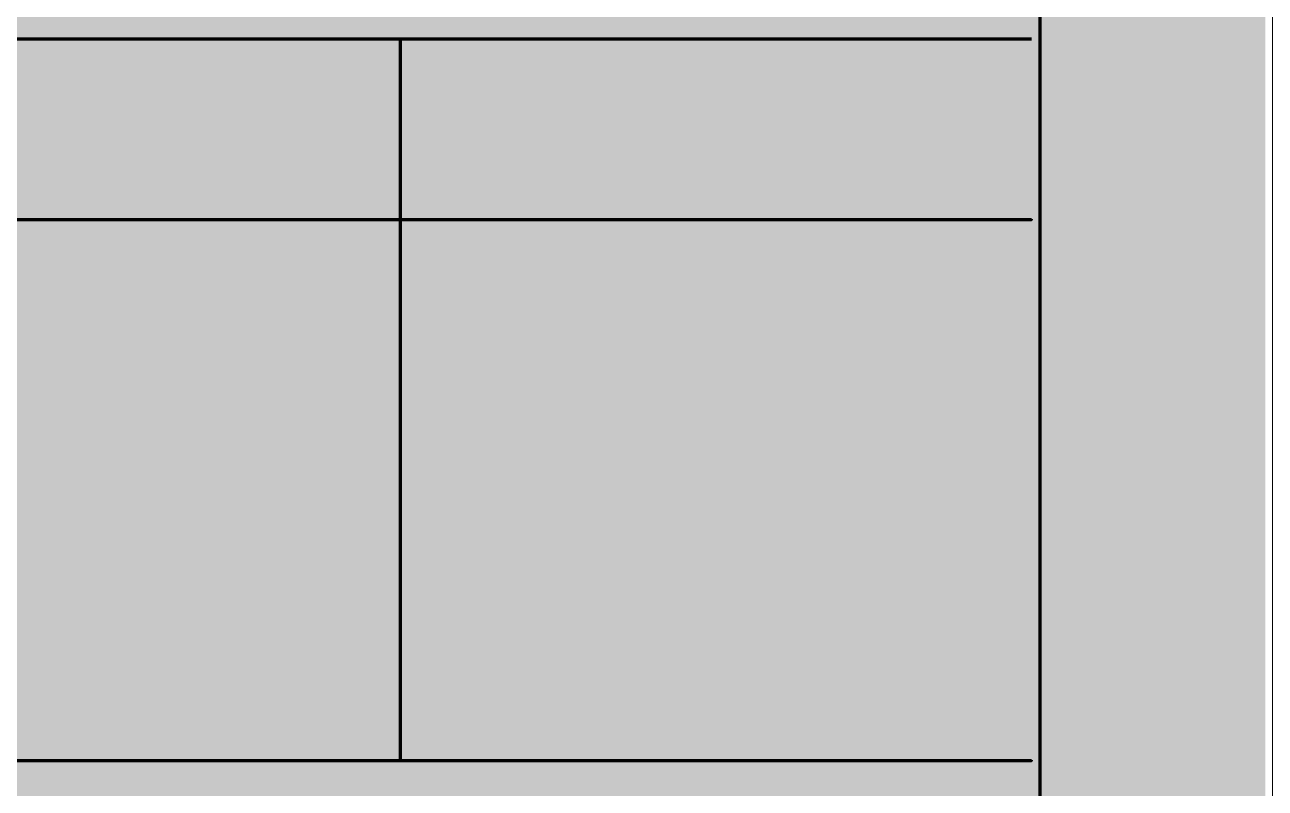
# Model space of a CAD drawing. Header units: millimetres. Extents: x 0 to 209, y 3 to 297.
# Drawn here: x 173.79 to 208.44, y 26.72 to 48.04 of the extents above; entities that cross this region are included whole.
import ezdxf
from ezdxf.xclip import XClip

# ---------------------------------------------------------------- set-up
doc = ezdxf.new("R2010")
doc.units = ezdxf.units.MM
doc.header["$MEASUREMENT"] = 0
doc.layers.get('0').update_dxf_attribs({"linetype": 'CONTINUOUS'})

# ---------------------------------------------------------------- blocks, each defined once
blk = doc.blocks.new('MF286C030')
at = {"color": 0, "linetype": 'Continuous', "lineweight": 100, "true_color": 0x000007}
blk.add_lwpolyline([(19.717, 292.056), (19.717, 6.943), (202.159, 6.943), (202.159, 292.056)], dxfattribs=at)

msp = doc.modelspace()

# ---------------------------------------------------------------- hatches: boundary and pattern name
at = {"true_color": 0xffffff}
msp.add_hatch(color=0, dxfattribs=at).paths.add_polyline_path([(-0.131, 297.01), (-0.131, 2.547), (208.442, 2.547), (208.442, 297.01)])
msp.add_hatch(color=0, dxfattribs=at).paths.add_polyline_path([(-0.131, 297.01), (-0.131, 2.547), (208.442, 2.547), (208.442, 297.01)])
at = {"true_color": 0x000007}
msp.add_hatch(color=0, dxfattribs=at).paths.add_polyline_path([(186.723, 43.868), (187.134, 45.853), (187.462, 45.853), (187.658, 44.557), (187.658, 44.557), (187.663, 44.536), (187.666, 44.516), (187.67, 44.495), (187.674, 44.475), (187.677, 44.454), (187.68, 44.434), (187.683, 44.414), (187.686, 44.393), (187.689, 44.373), (187.692, 44.353), (187.695, 44.333), (187.697, 44.313), (187.7, 44.293), (187.702, 44.273), (187.705, 44.253), (187.707, 44.234), (187.709, 44.214), (187.712, 44.195), (187.714, 44.175), (187.716, 44.156), (187.718, 44.137), (187.72, 44.118), (187.722, 44.1), (187.724, 44.081), (187.724, 44.081), (187.731, 44.098), (187.737, 44.115), (187.745, 44.133), (187.753, 44.151), (187.761, 44.17), (187.77, 44.189), (187.779, 44.209), (187.789, 44.229), (187.798, 44.25), (187.809, 44.271), (187.82, 44.293), (187.831, 44.315), (187.842, 44.338), (187.854, 44.361), (187.866, 44.385), (187.878, 44.409), (187.891, 44.434), (187.904, 44.459), (187.917, 44.485), (187.931, 44.512), (187.944, 44.539), (187.958, 44.566), (187.972, 44.594), (187.987, 44.622), (188.692, 45.853), (189.02, 45.853), (188.61, 43.868), (188.347, 43.868), (188.561, 44.836), (188.561, 44.836), (188.565, 44.863), (188.57, 44.89), (188.575, 44.917), (188.581, 44.945), (188.587, 44.973), (188.594, 45.002), (188.601, 45.031), (188.608, 45.06), (188.616, 45.089), (188.624, 45.119), (188.632, 45.15), (188.641, 45.18), (188.65, 45.211), (188.659, 45.242), (188.668, 45.274), (188.677, 45.306), (188.687, 45.338), (188.697, 45.371), (188.707, 45.404), (188.717, 45.437), (188.727, 45.471), (188.737, 45.505), (188.747, 45.539), (188.758, 45.574), (188.758, 45.574), (188.751, 45.557), (188.745, 45.541), (188.738, 45.525), (188.73, 45.508), (188.723, 45.492), (188.715, 45.475), (188.707, 45.459), (188.699, 45.442), (188.69, 45.425), (188.681, 45.409), (188.672, 45.392), (188.663, 45.375), (188.654, 45.358), (188.644, 45.341), (188.635, 45.324), (188.625, 45.307), (188.615, 45.289), (188.605, 45.272), (188.595, 45.254), (188.585, 45.236), (188.575, 45.218), (188.565, 45.2), (188.555, 45.182), (188.544, 45.164), (187.806, 43.868), (187.56, 43.868), (187.347, 45.131), (187.347, 45.131), (187.345, 45.145), (187.343, 45.16), (187.341, 45.176), (187.34, 45.191), (187.338, 45.207), (187.337, 45.223), (187.336, 45.239), (187.335, 45.256), (187.334, 45.272), (187.332, 45.289), (187.331, 45.306), (187.33, 45.324), (187.329, 45.341), (187.328, 45.359), (187.327, 45.377), (187.326, 45.395), (187.325, 45.413), (187.324, 45.431), (187.322, 45.449), (187.321, 45.467), (187.319, 45.486), (187.318, 45.504), (187.316, 45.523), (187.314, 45.541), (187.314, 45.541), (187.312, 45.521), (187.31, 45.5), (187.307, 45.48), (187.305, 45.461), (187.302, 45.441), (187.299, 45.422), (187.296, 45.403), (187.293, 45.384), (187.29, 45.365), (187.287, 45.347), (187.284, 45.329), (187.281, 45.311), (187.278, 45.294), (187.275, 45.277), (187.272, 45.261), (187.269, 45.245), (187.266, 45.229), (187.263, 45.214), (187.26, 45.199), (187.258, 45.184), (187.255, 45.17), (187.253, 45.157), (187.251, 45.144), (187.248, 45.131), (186.986, 43.868), (186.723, 43.868), (186.986, 43.868)])
h = msp.add_hatch(color=0, dxfattribs=at)
edge = h.paths.add_edge_path()
edge.add_spline(control_points=[(197.501, 44.048), (197.419, 43.966), (197.337, 43.917), (197.255, 43.884), (197.255, 43.884), (197.189, 43.851), (197.107, 43.835), (197.009, 43.835), (197.009, 43.835), (196.877, 43.835), (196.779, 43.868), (196.697, 43.95), (196.697, 43.95), (196.615, 44.032), (196.566, 44.13), (196.566, 44.245), (196.566, 44.245), (196.566, 44.327), (196.582, 44.393), (196.631, 44.458), (196.631, 44.458), (196.664, 44.524), (196.713, 44.573), (196.763, 44.606), (196.763, 44.606), (196.828, 44.655), (196.91, 44.672), (196.992, 44.688), (196.992, 44.688), (197.041, 44.704), (197.156, 44.704), (197.304, 44.721), (197.304, 44.721), (197.452, 44.721), (197.566, 44.737), (197.632, 44.77), (197.632, 44.77), (197.648, 44.836), (197.665, 44.885), (197.665, 44.934), (197.665, 44.934), (197.665, 44.983), (197.648, 45.033), (197.599, 45.065), (197.599, 45.065), (197.55, 45.115), (197.468, 45.131), (197.353, 45.131), (197.353, 45.131), (197.255, 45.131), (197.173, 45.115), (197.107, 45.065), (197.107, 45.065), (197.041, 45.016), (196.992, 44.951), (196.959, 44.869)], knot_values=[0, 0, 0, 0, 0.017857, 0.017857, 0.017857, 0.017857, 0.035714, 0.035714, 0.035714, 0.035714, 0.053571, 0.053571, 0.053571, 0.053571, 0.071429, 0.071429, 0.071429, 0.071429, 0.089286, 0.089286, 0.089286, 0.089286, 0.107143, 0.107143, 0.107143, 0.107143, 0.125, 0.125, 0.125, 0.125, 0.142857, 0.142857, 0.142857, 0.142857, 0.160714, 0.160714, 0.160714, 0.160714, 0.178571, 0.178571, 0.178571, 0.178571, 0.196429, 0.196429, 0.196429, 0.196429, 0.214286, 0.214286, 0.214286, 0.214286, 0.232143, 0.232143, 0.232143, 0.232143, 1, 1, 1, 1], degree=3, periodic=0)
edge.add_line((196.959, 44.869), (196.713, 44.901))
edge.add_spline(control_points=[(196.713, 44.901), (196.763, 45.033), (196.845, 45.147), (196.943, 45.213), (196.943, 45.213), (197.058, 45.295), (197.205, 45.328), (197.369, 45.328), (197.369, 45.328), (197.55, 45.328), (197.681, 45.295), (197.78, 45.213), (197.78, 45.213), (197.862, 45.147), (197.911, 45.065), (197.911, 44.967), (197.911, 44.967), (197.911, 44.885), (197.894, 44.803), (197.878, 44.688)], knot_values=[0, 0, 0, 0, 0.05, 0.05, 0.05, 0.05, 0.1, 0.1, 0.1, 0.1, 0.15, 0.15, 0.15, 0.15, 0.2, 0.2, 0.2, 0.2, 1, 1, 1, 1], degree=3, periodic=0)
edge.add_line((197.878, 44.688), (197.796, 44.344))
edge.add_spline(control_points=[(197.796, 44.344), (197.763, 44.229), (197.747, 44.13), (197.747, 44.065), (197.747, 44.065), (197.747, 44.016), (197.763, 43.95), (197.78, 43.868)], knot_values=[0, 0, 0, 0, 0.125, 0.125, 0.125, 0.125, 1, 1, 1, 1], degree=3, periodic=0)
edge.add_line((197.78, 43.868), (197.534, 43.868))
edge.add_spline(control_points=[(197.534, 43.868), (197.517, 43.917), (197.517, 43.966), (197.501, 44.048)], knot_values=[0, 0, 0, 0, 1, 1, 1, 1], degree=3, periodic=0)
edge = h.paths.add_edge_path()
edge.add_spline(control_points=[(197.599, 44.59), (197.566, 44.573), (197.534, 44.573), (197.484, 44.557), (197.484, 44.557), (197.452, 44.557), (197.386, 44.54), (197.287, 44.54), (197.287, 44.54), (197.156, 44.524), (197.041, 44.508), (196.992, 44.491), (196.992, 44.491), (196.927, 44.475), (196.894, 44.442), (196.861, 44.393), (196.861, 44.393), (196.828, 44.36), (196.812, 44.311), (196.812, 44.262), (196.812, 44.262), (196.812, 44.196), (196.828, 44.13), (196.877, 44.081), (196.877, 44.081), (196.927, 44.048), (196.992, 44.016), (197.091, 44.016), (197.091, 44.016), (197.173, 44.016), (197.238, 44.048), (197.32, 44.081), (197.32, 44.081), (197.402, 44.13), (197.452, 44.196), (197.501, 44.262), (197.501, 44.262), (197.534, 44.344), (197.566, 44.458), (197.599, 44.59)], knot_values=[0, 0, 0, 0, 0.025, 0.025, 0.025, 0.025, 0.05, 0.05, 0.05, 0.05, 0.075, 0.075, 0.075, 0.075, 0.1, 0.1, 0.1, 0.1, 0.125, 0.125, 0.125, 0.125, 0.15, 0.15, 0.15, 0.15, 0.175, 0.175, 0.175, 0.175, 0.2, 0.2, 0.2, 0.2, 0.225, 0.225, 0.225, 0.225, 1, 1, 1, 1], degree=3, periodic=0)
edge = h.paths.add_edge_path()
edge.add_line((201.011, 45.886), (201.257, 45.886))
edge.add_spline(control_points=[(201.257, 45.886), (201.224, 45.738), (201.175, 45.656), (201.093, 45.623), (201.093, 45.623), (201.028, 45.59), (200.929, 45.574), (200.831, 45.574)], knot_values=[0, 0, 0, 0, 0.125, 0.125, 0.125, 0.125, 1, 1, 1, 1], degree=3, periodic=0)
edge.add_line((200.831, 45.574), (200.585, 45.59))
edge.add_spline(control_points=[(200.585, 45.59), (200.503, 45.59), (200.421, 45.574), (200.371, 45.541), (200.371, 45.541), (200.339, 45.525), (200.289, 45.475), (200.257, 45.443), (200.257, 45.443), (200.224, 45.393), (200.175, 45.279), (200.109, 45.131), (200.109, 45.131), (200.207, 45.213), (200.306, 45.262), (200.388, 45.279), (200.388, 45.279), (200.47, 45.295), (200.519, 45.295), (200.568, 45.295), (200.568, 45.295), (200.699, 45.295), (200.831, 45.246), (200.945, 45.147), (200.945, 45.147), (201.06, 45.049), (201.11, 44.901), (201.11, 44.704), (201.11, 44.704), (201.11, 44.475), (201.044, 44.262), (200.896, 44.098), (200.896, 44.098), (200.765, 43.917), (200.568, 43.835), (200.339, 43.835), (200.339, 43.835), (200.158, 43.835), (200.01, 43.884), (199.912, 43.999), (199.912, 43.999), (199.814, 44.114), (199.764, 44.262), (199.764, 44.442), (199.764, 44.442), (199.764, 44.639), (199.814, 44.869), (199.912, 45.147), (199.912, 45.147), (200.01, 45.443), (200.109, 45.623), (200.224, 45.705), (200.224, 45.705), (200.339, 45.787), (200.486, 45.82), (200.667, 45.82)], knot_values=[0, 0, 0, 0, 0.017857, 0.017857, 0.017857, 0.017857, 0.035714, 0.035714, 0.035714, 0.035714, 0.053571, 0.053571, 0.053571, 0.053571, 0.071429, 0.071429, 0.071429, 0.071429, 0.089286, 0.089286, 0.089286, 0.089286, 0.107143, 0.107143, 0.107143, 0.107143, 0.125, 0.125, 0.125, 0.125, 0.142857, 0.142857, 0.142857, 0.142857, 0.160714, 0.160714, 0.160714, 0.160714, 0.178571, 0.178571, 0.178571, 0.178571, 0.196429, 0.196429, 0.196429, 0.196429, 0.214286, 0.214286, 0.214286, 0.214286, 0.232143, 0.232143, 0.232143, 0.232143, 1, 1, 1, 1], degree=3, periodic=0)
edge.add_line((200.667, 45.82), (200.88, 45.82))
edge.add_spline(control_points=[(200.88, 45.82), (200.962, 45.82), (200.995, 45.836), (201.011, 45.886)], knot_values=[0, 0, 0, 0, 1, 1, 1, 1], degree=3, periodic=0)
edge = h.paths.add_edge_path()
edge.add_spline(control_points=[(200.863, 44.721), (200.863, 44.836), (200.847, 44.934), (200.781, 45), (200.781, 45), (200.732, 45.065), (200.65, 45.115), (200.535, 45.115), (200.535, 45.115), (200.371, 45.115), (200.257, 45.033), (200.158, 44.901), (200.158, 44.901), (200.06, 44.754), (200.01, 44.59), (200.01, 44.409), (200.01, 44.409), (200.01, 44.311), (200.043, 44.229), (200.093, 44.147), (200.093, 44.147), (200.158, 44.065), (200.24, 44.032), (200.339, 44.032), (200.339, 44.032), (200.503, 44.032), (200.634, 44.114), (200.732, 44.262), (200.732, 44.262), (200.814, 44.409), (200.863, 44.557), (200.863, 44.721)], knot_values=[0, 0, 0, 0, 0.03125, 0.03125, 0.03125, 0.03125, 0.0625, 0.0625, 0.0625, 0.0625, 0.09375, 0.09375, 0.09375, 0.09375, 0.125, 0.125, 0.125, 0.125, 0.15625, 0.15625, 0.15625, 0.15625, 0.1875, 0.1875, 0.1875, 0.1875, 0.21875, 0.21875, 0.21875, 0.21875, 1, 1, 1, 1], degree=3, periodic=0)
h = msp.add_hatch(color=0, dxfattribs=at)
edge = h.paths.add_edge_path()
edge.add_spline(control_points=[(174.749, 44.048), (174.667, 43.966), (174.585, 43.917), (174.503, 43.884), (174.503, 43.884), (174.421, 43.851), (174.339, 43.835), (174.257, 43.835), (174.257, 43.835), (174.125, 43.835), (174.011, 43.868), (173.929, 43.95), (173.929, 43.95), (173.847, 44.032), (173.814, 44.13), (173.814, 44.245), (173.814, 44.245), (173.814, 44.327), (173.83, 44.393), (173.863, 44.458), (173.863, 44.458), (173.896, 44.524), (173.945, 44.573), (174.011, 44.606), (174.011, 44.606), (174.076, 44.655), (174.142, 44.672), (174.24, 44.688), (174.24, 44.688), (174.289, 44.704), (174.388, 44.704), (174.552, 44.721), (174.552, 44.721), (174.7, 44.721), (174.814, 44.737), (174.88, 44.77), (174.88, 44.77), (174.896, 44.836), (174.896, 44.885), (174.896, 44.934), (174.896, 44.934), (174.896, 44.983), (174.88, 45.033), (174.847, 45.065), (174.847, 45.065), (174.782, 45.115), (174.7, 45.131), (174.601, 45.131), (174.601, 45.131), (174.486, 45.131), (174.404, 45.115), (174.339, 45.065), (174.339, 45.065), (174.273, 45.016), (174.224, 44.951), (174.191, 44.869)], knot_values=[0, 0, 0, 0, 0.017857, 0.017857, 0.017857, 0.017857, 0.035714, 0.035714, 0.035714, 0.035714, 0.053571, 0.053571, 0.053571, 0.053571, 0.071429, 0.071429, 0.071429, 0.071429, 0.089286, 0.089286, 0.089286, 0.089286, 0.107143, 0.107143, 0.107143, 0.107143, 0.125, 0.125, 0.125, 0.125, 0.142857, 0.142857, 0.142857, 0.142857, 0.160714, 0.160714, 0.160714, 0.160714, 0.178571, 0.178571, 0.178571, 0.178571, 0.196429, 0.196429, 0.196429, 0.196429, 0.214286, 0.214286, 0.214286, 0.214286, 0.232143, 0.232143, 0.232143, 0.232143, 1, 1, 1, 1], degree=3, periodic=0)
edge.add_line((174.191, 44.869), (173.945, 44.901))
edge.add_spline(control_points=[(173.945, 44.901), (173.994, 45.033), (174.076, 45.147), (174.191, 45.213), (174.191, 45.213), (174.306, 45.295), (174.437, 45.328), (174.601, 45.328), (174.601, 45.328), (174.782, 45.328), (174.929, 45.295), (175.028, 45.213), (175.028, 45.213), (175.11, 45.147), (175.142, 45.065), (175.142, 44.967), (175.142, 44.967), (175.142, 44.885), (175.142, 44.803), (175.11, 44.688)], knot_values=[0, 0, 0, 0, 0.05, 0.05, 0.05, 0.05, 0.1, 0.1, 0.1, 0.1, 0.15, 0.15, 0.15, 0.15, 0.2, 0.2, 0.2, 0.2, 1, 1, 1, 1], degree=3, periodic=0)
edge.add_line((175.11, 44.688), (175.028, 44.344))
edge.add_spline(control_points=[(175.028, 44.344), (175.011, 44.229), (174.995, 44.13), (174.995, 44.065), (174.995, 44.065), (174.995, 44.016), (175.011, 43.95), (175.028, 43.868)], knot_values=[0, 0, 0, 0, 0.125, 0.125, 0.125, 0.125, 1, 1, 1, 1], degree=3, periodic=0)
edge.add_line((175.028, 43.868), (174.782, 43.868))
edge.add_spline(control_points=[(174.782, 43.868), (174.765, 43.917), (174.749, 43.966), (174.749, 44.048)], knot_values=[0, 0, 0, 0, 1, 1, 1, 1], degree=3, periodic=0)
edge = h.paths.add_edge_path()
edge.add_spline(control_points=[(174.847, 44.59), (174.798, 44.573), (174.765, 44.573), (174.732, 44.557), (174.732, 44.557), (174.683, 44.557), (174.618, 44.54), (174.536, 44.54), (174.536, 44.54), (174.388, 44.524), (174.289, 44.508), (174.224, 44.491), (174.224, 44.491), (174.175, 44.475), (174.125, 44.442), (174.093, 44.393), (174.093, 44.393), (174.076, 44.36), (174.06, 44.311), (174.06, 44.262), (174.06, 44.262), (174.06, 44.196), (174.076, 44.13), (174.125, 44.081), (174.125, 44.081), (174.175, 44.048), (174.24, 44.016), (174.322, 44.016), (174.322, 44.016), (174.404, 44.016), (174.486, 44.048), (174.568, 44.081), (174.568, 44.081), (174.634, 44.13), (174.7, 44.196), (174.732, 44.262), (174.732, 44.262), (174.782, 44.344), (174.814, 44.458), (174.847, 44.59)], knot_values=[0, 0, 0, 0, 0.025, 0.025, 0.025, 0.025, 0.05, 0.05, 0.05, 0.05, 0.075, 0.075, 0.075, 0.075, 0.1, 0.1, 0.1, 0.1, 0.125, 0.125, 0.125, 0.125, 0.15, 0.15, 0.15, 0.15, 0.175, 0.175, 0.175, 0.175, 0.2, 0.2, 0.2, 0.2, 0.225, 0.225, 0.225, 0.225, 1, 1, 1, 1], degree=3, periodic=0)
edge = h.paths.add_edge_path()
edge.add_line((177.931, 44.393), (178.177, 44.36))
edge.add_spline(control_points=[(178.177, 44.36), (178.112, 44.18), (178.03, 44.048), (177.915, 43.966), (177.915, 43.966), (177.8, 43.884), (177.669, 43.835), (177.521, 43.835), (177.521, 43.835), (177.373, 43.835), (177.242, 43.884), (177.144, 43.983), (177.144, 43.983), (177.045, 44.081), (176.996, 44.229), (176.996, 44.409), (176.996, 44.409), (176.996, 44.557), (177.029, 44.721), (177.094, 44.869), (177.094, 44.869), (177.16, 45.016), (177.242, 45.131), (177.357, 45.213), (177.357, 45.213), (177.472, 45.295), (177.603, 45.328), (177.751, 45.328), (177.751, 45.328), (177.915, 45.328), (178.03, 45.295), (178.128, 45.197), (178.128, 45.197), (178.21, 45.115), (178.259, 45), (178.259, 44.852)], knot_values=[0, 0, 0, 0, 0.027778, 0.027778, 0.027778, 0.027778, 0.055556, 0.055556, 0.055556, 0.055556, 0.083333, 0.083333, 0.083333, 0.083333, 0.111111, 0.111111, 0.111111, 0.111111, 0.138889, 0.138889, 0.138889, 0.138889, 0.166667, 0.166667, 0.166667, 0.166667, 0.194444, 0.194444, 0.194444, 0.194444, 0.222222, 0.222222, 0.222222, 0.222222, 1, 1, 1, 1], degree=3, periodic=0)
edge.add_line((178.259, 44.852), (178.013, 44.836))
edge.add_spline(control_points=[(178.013, 44.836), (178.013, 44.934), (177.997, 45), (177.947, 45.049), (177.947, 45.049), (177.882, 45.115), (177.816, 45.131), (177.734, 45.131), (177.734, 45.131), (177.636, 45.131), (177.554, 45.098), (177.472, 45.033), (177.472, 45.033), (177.406, 44.983), (177.357, 44.885), (177.308, 44.754), (177.308, 44.754), (177.275, 44.622), (177.242, 44.508), (177.242, 44.393), (177.242, 44.393), (177.242, 44.262), (177.275, 44.18), (177.324, 44.114), (177.324, 44.114), (177.39, 44.048), (177.455, 44.016), (177.521, 44.016), (177.521, 44.016), (177.603, 44.016), (177.685, 44.048), (177.751, 44.114), (177.751, 44.114), (177.833, 44.18), (177.882, 44.262), (177.931, 44.393)], knot_values=[0, 0, 0, 0, 0.027778, 0.027778, 0.027778, 0.027778, 0.055556, 0.055556, 0.055556, 0.055556, 0.083333, 0.083333, 0.083333, 0.083333, 0.111111, 0.111111, 0.111111, 0.111111, 0.138889, 0.138889, 0.138889, 0.138889, 0.166667, 0.166667, 0.166667, 0.166667, 0.194444, 0.194444, 0.194444, 0.194444, 0.222222, 0.222222, 0.222222, 0.222222, 1, 1, 1, 1], degree=3, periodic=0)
edge = h.paths.add_edge_path()
edge.add_line((180.769, 44.393), (181.015, 44.36))
edge.add_spline(control_points=[(181.015, 44.36), (180.949, 44.18), (180.867, 44.048), (180.753, 43.966), (180.753, 43.966), (180.638, 43.884), (180.506, 43.835), (180.359, 43.835), (180.359, 43.835), (180.211, 43.835), (180.08, 43.884), (179.982, 43.983), (179.982, 43.983), (179.883, 44.081), (179.834, 44.229), (179.834, 44.409), (179.834, 44.409), (179.834, 44.557), (179.867, 44.721), (179.932, 44.869), (179.932, 44.869), (179.998, 45.016), (180.08, 45.131), (180.195, 45.213), (180.195, 45.213), (180.31, 45.295), (180.441, 45.328), (180.588, 45.328), (180.588, 45.328), (180.753, 45.328), (180.867, 45.295), (180.966, 45.197), (180.966, 45.197), (181.048, 45.115), (181.097, 45), (181.097, 44.852)], knot_values=[0, 0, 0, 0, 0.027778, 0.027778, 0.027778, 0.027778, 0.055556, 0.055556, 0.055556, 0.055556, 0.083333, 0.083333, 0.083333, 0.083333, 0.111111, 0.111111, 0.111111, 0.111111, 0.138889, 0.138889, 0.138889, 0.138889, 0.166667, 0.166667, 0.166667, 0.166667, 0.194444, 0.194444, 0.194444, 0.194444, 0.222222, 0.222222, 0.222222, 0.222222, 1, 1, 1, 1], degree=3, periodic=0)
edge.add_line((181.097, 44.852), (180.851, 44.836))
edge.add_spline(control_points=[(180.851, 44.836), (180.851, 44.934), (180.835, 45), (180.769, 45.049), (180.769, 45.049), (180.72, 45.115), (180.654, 45.131), (180.572, 45.131), (180.572, 45.131), (180.474, 45.131), (180.392, 45.098), (180.31, 45.033), (180.31, 45.033), (180.244, 44.983), (180.195, 44.885), (180.146, 44.754), (180.146, 44.754), (180.113, 44.622), (180.08, 44.508), (180.08, 44.393), (180.08, 44.393), (180.08, 44.262), (180.113, 44.18), (180.162, 44.114), (180.162, 44.114), (180.228, 44.048), (180.293, 44.016), (180.359, 44.016), (180.359, 44.016), (180.441, 44.016), (180.523, 44.048), (180.588, 44.114), (180.588, 44.114), (180.671, 44.18), (180.72, 44.262), (180.769, 44.393)], knot_values=[0, 0, 0, 0, 0.027778, 0.027778, 0.027778, 0.027778, 0.055556, 0.055556, 0.055556, 0.055556, 0.083333, 0.083333, 0.083333, 0.083333, 0.111111, 0.111111, 0.111111, 0.111111, 0.138889, 0.138889, 0.138889, 0.138889, 0.166667, 0.166667, 0.166667, 0.166667, 0.194444, 0.194444, 0.194444, 0.194444, 0.222222, 0.222222, 0.222222, 0.222222, 1, 1, 1, 1], degree=3, periodic=0)
edge = h.paths.add_edge_path()
edge.add_spline(control_points=[(183.574, 44.048), (183.492, 43.966), (183.41, 43.917), (183.328, 43.884), (183.328, 43.884), (183.262, 43.851), (183.18, 43.835), (183.082, 43.835), (183.082, 43.835), (182.951, 43.835), (182.836, 43.868), (182.77, 43.95), (182.77, 43.95), (182.688, 44.032), (182.639, 44.13), (182.639, 44.245), (182.639, 44.245), (182.639, 44.327), (182.655, 44.393), (182.688, 44.458), (182.688, 44.458), (182.737, 44.524), (182.787, 44.573), (182.836, 44.606), (182.836, 44.606), (182.901, 44.655), (182.983, 44.672), (183.065, 44.688), (183.065, 44.688), (183.115, 44.704), (183.229, 44.704), (183.377, 44.721), (183.377, 44.721), (183.525, 44.721), (183.64, 44.737), (183.705, 44.77), (183.705, 44.77), (183.722, 44.836), (183.738, 44.885), (183.738, 44.934), (183.738, 44.934), (183.738, 44.983), (183.722, 45.033), (183.672, 45.065), (183.672, 45.065), (183.623, 45.115), (183.541, 45.131), (183.426, 45.131), (183.426, 45.131), (183.328, 45.131), (183.229, 45.115), (183.164, 45.065), (183.164, 45.065), (183.098, 45.016), (183.065, 44.951), (183.033, 44.869)], knot_values=[0, 0, 0, 0, 0.017857, 0.017857, 0.017857, 0.017857, 0.035714, 0.035714, 0.035714, 0.035714, 0.053571, 0.053571, 0.053571, 0.053571, 0.071429, 0.071429, 0.071429, 0.071429, 0.089286, 0.089286, 0.089286, 0.089286, 0.107143, 0.107143, 0.107143, 0.107143, 0.125, 0.125, 0.125, 0.125, 0.142857, 0.142857, 0.142857, 0.142857, 0.160714, 0.160714, 0.160714, 0.160714, 0.178571, 0.178571, 0.178571, 0.178571, 0.196429, 0.196429, 0.196429, 0.196429, 0.214286, 0.214286, 0.214286, 0.214286, 0.232143, 0.232143, 0.232143, 0.232143, 1, 1, 1, 1], degree=3, periodic=0)
edge.add_line((183.033, 44.869), (182.787, 44.901))
edge.add_spline(control_points=[(182.787, 44.901), (182.836, 45.033), (182.918, 45.147), (183.016, 45.213), (183.016, 45.213), (183.131, 45.295), (183.262, 45.328), (183.443, 45.328), (183.443, 45.328), (183.607, 45.328), (183.754, 45.295), (183.853, 45.213), (183.853, 45.213), (183.935, 45.147), (183.984, 45.065), (183.984, 44.967), (183.984, 44.967), (183.984, 44.885), (183.968, 44.803), (183.951, 44.688)], knot_values=[0, 0, 0, 0, 0.05, 0.05, 0.05, 0.05, 0.1, 0.1, 0.1, 0.1, 0.15, 0.15, 0.15, 0.15, 0.2, 0.2, 0.2, 0.2, 1, 1, 1, 1], degree=3, periodic=0)
edge.add_line((183.951, 44.688), (183.869, 44.344))
edge.add_spline(control_points=[(183.869, 44.344), (183.836, 44.229), (183.82, 44.13), (183.82, 44.065), (183.82, 44.065), (183.82, 44.016), (183.836, 43.95), (183.853, 43.868)], knot_values=[0, 0, 0, 0, 0.125, 0.125, 0.125, 0.125, 1, 1, 1, 1], degree=3, periodic=0)
edge.add_line((183.853, 43.868), (183.607, 43.868))
edge.add_spline(control_points=[(183.607, 43.868), (183.59, 43.917), (183.59, 43.966), (183.574, 44.048)], knot_values=[0, 0, 0, 0, 1, 1, 1, 1], degree=3, periodic=0)
edge = h.paths.add_edge_path()
edge.add_spline(control_points=[(183.672, 44.59), (183.64, 44.573), (183.607, 44.573), (183.558, 44.557), (183.558, 44.557), (183.525, 44.557), (183.459, 44.54), (183.361, 44.54), (183.361, 44.54), (183.213, 44.524), (183.115, 44.508), (183.065, 44.491), (183.065, 44.491), (183, 44.475), (182.951, 44.442), (182.934, 44.393), (182.934, 44.393), (182.901, 44.36), (182.885, 44.311), (182.885, 44.262), (182.885, 44.262), (182.885, 44.196), (182.901, 44.13), (182.951, 44.081), (182.951, 44.081), (183, 44.048), (183.065, 44.016), (183.164, 44.016), (183.164, 44.016), (183.246, 44.016), (183.312, 44.048), (183.394, 44.081), (183.394, 44.081), (183.459, 44.13), (183.525, 44.196), (183.574, 44.262), (183.574, 44.262), (183.607, 44.344), (183.64, 44.458), (183.672, 44.59)], knot_values=[0, 0, 0, 0, 0.025, 0.025, 0.025, 0.025, 0.05, 0.05, 0.05, 0.05, 0.075, 0.075, 0.075, 0.075, 0.1, 0.1, 0.1, 0.1, 0.125, 0.125, 0.125, 0.125, 0.15, 0.15, 0.15, 0.15, 0.175, 0.175, 0.175, 0.175, 0.2, 0.2, 0.2, 0.2, 0.225, 0.225, 0.225, 0.225, 1, 1, 1, 1], degree=3, periodic=0)
h = msp.add_hatch(color=0, dxfattribs=at)
edge = h.paths.add_edge_path()
edge.add_spline(control_points=[(190.004, 44.048), (189.922, 43.966), (189.84, 43.917), (189.758, 43.884), (189.758, 43.884), (189.676, 43.851), (189.594, 43.835), (189.512, 43.835), (189.512, 43.835), (189.381, 43.835), (189.266, 43.868), (189.184, 43.95), (189.184, 43.95), (189.102, 44.032), (189.069, 44.13), (189.069, 44.245), (189.069, 44.245), (189.069, 44.327), (189.086, 44.393), (189.118, 44.458), (189.118, 44.458), (189.151, 44.524), (189.2, 44.573), (189.266, 44.606), (189.266, 44.606), (189.332, 44.655), (189.397, 44.672), (189.479, 44.688), (189.479, 44.688), (189.545, 44.704), (189.643, 44.704), (189.807, 44.721), (189.807, 44.721), (189.955, 44.721), (190.07, 44.737), (190.135, 44.77), (190.135, 44.77), (190.152, 44.836), (190.152, 44.885), (190.152, 44.934), (190.152, 44.934), (190.152, 44.983), (190.135, 45.033), (190.103, 45.065), (190.103, 45.065), (190.037, 45.115), (189.955, 45.131), (189.857, 45.131), (189.857, 45.131), (189.742, 45.131), (189.66, 45.115), (189.594, 45.065), (189.594, 45.065), (189.529, 45.016), (189.479, 44.951), (189.446, 44.869)], knot_values=[0, 0, 0, 0, 0.017857, 0.017857, 0.017857, 0.017857, 0.035714, 0.035714, 0.035714, 0.035714, 0.053571, 0.053571, 0.053571, 0.053571, 0.071429, 0.071429, 0.071429, 0.071429, 0.089286, 0.089286, 0.089286, 0.089286, 0.107143, 0.107143, 0.107143, 0.107143, 0.125, 0.125, 0.125, 0.125, 0.142857, 0.142857, 0.142857, 0.142857, 0.160714, 0.160714, 0.160714, 0.160714, 0.178571, 0.178571, 0.178571, 0.178571, 0.196429, 0.196429, 0.196429, 0.196429, 0.214286, 0.214286, 0.214286, 0.214286, 0.232143, 0.232143, 0.232143, 0.232143, 1, 1, 1, 1], degree=3, periodic=0)
edge.add_line((189.446, 44.869), (189.2, 44.901))
edge.add_spline(control_points=[(189.2, 44.901), (189.25, 45.033), (189.332, 45.147), (189.446, 45.213), (189.446, 45.213), (189.561, 45.295), (189.693, 45.328), (189.857, 45.328), (189.857, 45.328), (190.037, 45.328), (190.185, 45.295), (190.283, 45.213), (190.283, 45.213), (190.365, 45.147), (190.398, 45.065), (190.398, 44.967), (190.398, 44.967), (190.398, 44.885), (190.398, 44.803), (190.365, 44.688)], knot_values=[0, 0, 0, 0, 0.05, 0.05, 0.05, 0.05, 0.1, 0.1, 0.1, 0.1, 0.15, 0.15, 0.15, 0.15, 0.2, 0.2, 0.2, 0.2, 1, 1, 1, 1], degree=3, periodic=0)
edge.add_line((190.365, 44.688), (190.283, 44.344))
edge.add_spline(control_points=[(190.283, 44.344), (190.267, 44.229), (190.25, 44.13), (190.25, 44.065), (190.25, 44.065), (190.25, 44.016), (190.267, 43.95), (190.283, 43.868)], knot_values=[0, 0, 0, 0, 0.125, 0.125, 0.125, 0.125, 1, 1, 1, 1], degree=3, periodic=0)
edge.add_line((190.283, 43.868), (190.037, 43.868))
edge.add_spline(control_points=[(190.037, 43.868), (190.021, 43.917), (190.004, 43.966), (190.004, 44.048)], knot_values=[0, 0, 0, 0, 1, 1, 1, 1], degree=3, periodic=0)
edge = h.paths.add_edge_path()
edge.add_spline(control_points=[(190.103, 44.59), (190.053, 44.573), (190.021, 44.573), (189.988, 44.557), (189.988, 44.557), (189.939, 44.557), (189.873, 44.54), (189.791, 44.54), (189.791, 44.54), (189.643, 44.524), (189.545, 44.508), (189.479, 44.491), (189.479, 44.491), (189.43, 44.475), (189.381, 44.442), (189.348, 44.393), (189.348, 44.393), (189.332, 44.36), (189.315, 44.311), (189.315, 44.262), (189.315, 44.262), (189.315, 44.196), (189.332, 44.13), (189.381, 44.081), (189.381, 44.081), (189.43, 44.048), (189.496, 44.016), (189.578, 44.016), (189.578, 44.016), (189.66, 44.016), (189.742, 44.048), (189.824, 44.081), (189.824, 44.081), (189.889, 44.13), (189.955, 44.196), (189.988, 44.262), (189.988, 44.262), (190.037, 44.344), (190.07, 44.458), (190.103, 44.59)], knot_values=[0, 0, 0, 0, 0.025, 0.025, 0.025, 0.025, 0.05, 0.05, 0.05, 0.05, 0.075, 0.075, 0.075, 0.075, 0.1, 0.1, 0.1, 0.1, 0.125, 0.125, 0.125, 0.125, 0.15, 0.15, 0.15, 0.15, 0.175, 0.175, 0.175, 0.175, 0.2, 0.2, 0.2, 0.2, 0.225, 0.225, 0.225, 0.225, 1, 1, 1, 1], degree=3, periodic=0)
edge = h.paths.add_edge_path()
edge.add_line((193.187, 44.393), (193.433, 44.36))
edge.add_spline(control_points=[(193.433, 44.36), (193.367, 44.18), (193.285, 44.048), (193.17, 43.966), (193.17, 43.966), (193.055, 43.884), (192.924, 43.835), (192.776, 43.835), (192.776, 43.835), (192.629, 43.835), (192.498, 43.884), (192.399, 43.983), (192.399, 43.983), (192.301, 44.081), (192.252, 44.229), (192.252, 44.409), (192.252, 44.409), (192.252, 44.557), (192.284, 44.721), (192.35, 44.869), (192.35, 44.869), (192.416, 45.016), (192.498, 45.131), (192.612, 45.213), (192.612, 45.213), (192.727, 45.295), (192.858, 45.328), (193.006, 45.328), (193.006, 45.328), (193.17, 45.328), (193.285, 45.295), (193.383, 45.197), (193.383, 45.197), (193.465, 45.115), (193.515, 45), (193.515, 44.852)], knot_values=[0, 0, 0, 0, 0.027778, 0.027778, 0.027778, 0.027778, 0.055556, 0.055556, 0.055556, 0.055556, 0.083333, 0.083333, 0.083333, 0.083333, 0.111111, 0.111111, 0.111111, 0.111111, 0.138889, 0.138889, 0.138889, 0.138889, 0.166667, 0.166667, 0.166667, 0.166667, 0.194444, 0.194444, 0.194444, 0.194444, 0.222222, 0.222222, 0.222222, 0.222222, 1, 1, 1, 1], degree=3, periodic=0)
edge.add_line((193.515, 44.852), (193.269, 44.836))
edge.add_spline(control_points=[(193.269, 44.836), (193.269, 44.934), (193.252, 45), (193.187, 45.049), (193.187, 45.049), (193.137, 45.115), (193.072, 45.131), (192.99, 45.131), (192.99, 45.131), (192.891, 45.131), (192.809, 45.098), (192.727, 45.033), (192.727, 45.033), (192.662, 44.983), (192.612, 44.885), (192.563, 44.754), (192.563, 44.754), (192.53, 44.622), (192.498, 44.508), (192.498, 44.393), (192.498, 44.393), (192.498, 44.262), (192.53, 44.18), (192.58, 44.114), (192.58, 44.114), (192.645, 44.048), (192.711, 44.016), (192.776, 44.016), (192.776, 44.016), (192.858, 44.016), (192.94, 44.048), (193.006, 44.114), (193.006, 44.114), (193.088, 44.18), (193.137, 44.262), (193.187, 44.393)], knot_values=[0, 0, 0, 0, 0.027778, 0.027778, 0.027778, 0.027778, 0.055556, 0.055556, 0.055556, 0.055556, 0.083333, 0.083333, 0.083333, 0.083333, 0.111111, 0.111111, 0.111111, 0.111111, 0.138889, 0.138889, 0.138889, 0.138889, 0.166667, 0.166667, 0.166667, 0.166667, 0.194444, 0.194444, 0.194444, 0.194444, 0.222222, 0.222222, 0.222222, 0.222222, 1, 1, 1, 1], degree=3, periodic=0)
h.paths.add_polyline_path([(195.335, 45.295), (195.581, 45.295), (195.368, 44.393), (195.368, 44.393), (195.366, 44.381), (195.364, 44.369), (195.363, 44.358), (195.361, 44.347), (195.36, 44.337), (195.359, 44.327), (195.358, 44.318), (195.357, 44.309), (195.356, 44.3), (195.355, 44.292), (195.354, 44.284), (195.354, 44.276), (195.353, 44.268), (195.353, 44.261), (195.353, 44.254), (195.352, 44.247), (195.352, 44.24), (195.352, 44.234), (195.352, 44.227), (195.352, 44.221), (195.352, 44.215), (195.352, 44.208), (195.352, 44.202), (195.352, 44.196), (195.352, 44.196), (195.352, 44.19), (195.352, 44.184), (195.353, 44.178), (195.353, 44.173), (195.354, 44.167), (195.355, 44.162), (195.356, 44.157), (195.357, 44.152), (195.358, 44.147), (195.359, 44.142), (195.361, 44.137), (195.362, 44.132), (195.364, 44.128), (195.365, 44.123), (195.367, 44.119), (195.369, 44.115), (195.371, 44.11), (195.373, 44.106), (195.375, 44.102), (195.377, 44.098), (195.379, 44.093), (195.381, 44.089), (195.383, 44.085), (195.385, 44.081), (195.389, 44.077), (195.393, 44.074), (195.397, 44.07), (195.401, 44.067), (195.405, 44.065), (195.41, 44.062), (195.414, 44.06), (195.419, 44.058), (195.423, 44.056), (195.428, 44.055), (195.433, 44.054), (195.438, 44.052), (195.443, 44.051), (195.449, 44.051), (195.454, 44.05), (195.46, 44.05), (195.466, 44.049), (195.472, 44.049), (195.479, 44.049), (195.486, 44.048), (195.493, 44.048), (195.5, 44.048), (195.508, 44.048), (195.516, 44.048), (195.526, 44.048), (195.536, 44.049), (195.546, 44.049), (195.556, 44.05), (195.565, 44.051), (195.575, 44.052), (195.584, 44.053), (195.594, 44.054), (195.603, 44.056), (195.612, 44.058), (195.621, 44.06), (195.631, 44.063), (195.64, 44.065), (195.649, 44.068), (195.658, 44.072), (195.668, 44.075), (195.677, 44.079), (195.687, 44.083), (195.696, 44.087), (195.706, 44.092), (195.715, 44.097), (195.725, 44.102), (195.735, 44.108), (195.746, 44.114), (195.754, 44.12), (195.762, 44.126), (195.769, 44.132), (195.777, 44.139), (195.785, 44.145), (195.792, 44.151), (195.799, 44.157), (195.806, 44.164), (195.813, 44.17), (195.82, 44.177), (195.827, 44.183), (195.834, 44.19), (195.84, 44.197), (195.847, 44.203), (195.853, 44.21), (195.86, 44.217), (195.866, 44.224), (195.872, 44.232), (195.879, 44.239), (195.885, 44.246), (195.891, 44.254), (195.897, 44.262), (195.903, 44.27), (195.91, 44.278), (195.914, 44.286), (195.918, 44.295), (195.922, 44.304), (195.926, 44.314), (195.93, 44.323), (195.934, 44.333), (195.938, 44.344), (195.942, 44.355), (195.946, 44.366), (195.951, 44.377), (195.955, 44.389), (195.959, 44.401), (195.963, 44.413), (195.967, 44.426), (195.971, 44.439), (195.975, 44.453), (195.979, 44.467), (195.983, 44.481), (195.987, 44.495), (195.992, 44.51), (195.996, 44.526), (196, 44.541), (196.004, 44.557), (196.008, 44.573), (196.008, 44.573), (196.172, 45.295), (196.418, 45.295), (196.205, 44.36), (196.205, 44.36), (196.203, 44.352), (196.201, 44.344), (196.199, 44.335), (196.198, 44.327), (196.197, 44.319), (196.195, 44.311), (196.194, 44.303), (196.193, 44.296), (196.192, 44.288), (196.192, 44.28), (196.191, 44.273), (196.19, 44.266), (196.19, 44.259), (196.19, 44.252), (196.189, 44.245), (196.189, 44.238), (196.189, 44.232), (196.189, 44.226), (196.189, 44.22), (196.188, 44.215), (196.188, 44.21), (196.188, 44.205), (196.188, 44.2), (196.188, 44.196), (196.188, 44.196), (196.188, 44.19), (196.189, 44.184), (196.189, 44.178), (196.19, 44.173), (196.19, 44.167), (196.191, 44.162), (196.192, 44.157), (196.193, 44.152), (196.194, 44.147), (196.196, 44.142), (196.197, 44.137), (196.199, 44.132), (196.2, 44.128), (196.202, 44.123), (196.204, 44.119), (196.205, 44.115), (196.207, 44.11), (196.209, 44.106), (196.211, 44.102), (196.213, 44.098), (196.215, 44.093), (196.217, 44.089), (196.219, 44.085), (196.221, 44.081), (196.225, 44.077), (196.229, 44.074), (196.234, 44.07), (196.238, 44.067), (196.242, 44.065), (196.246, 44.062), (196.25, 44.06), (196.255, 44.058), (196.259, 44.056), (196.263, 44.055), (196.268, 44.054), (196.272, 44.052), (196.277, 44.051), (196.282, 44.051), (196.287, 44.05), (196.292, 44.05), (196.297, 44.049), (196.302, 44.049), (196.307, 44.049), (196.313, 44.048), (196.318, 44.048), (196.324, 44.048), (196.33, 44.048), (196.336, 44.048), (196.35, 44.048), (196.364, 44.049), (196.378, 44.05), (196.392, 44.051), (196.406, 44.053), (196.419, 44.055), (196.433, 44.058), (196.446, 44.06), (196.459, 44.064), (196.472, 44.068), (196.485, 44.072), (196.498, 44.077), (196.511, 44.082), (196.524, 44.088), (196.536, 44.095), (196.549, 44.102), (196.561, 44.109), (196.574, 44.118), (196.586, 44.126), (196.598, 44.136), (196.611, 44.146), (196.623, 44.156), (196.635, 44.168), (196.648, 44.18), (196.66, 44.19), (196.672, 44.201), (196.684, 44.213), (196.695, 44.226), (196.707, 44.239), (196.718, 44.253), (196.729, 44.268), (196.739, 44.283), (196.75, 44.299), (196.76, 44.315), (196.77, 44.332), (196.779, 44.35), (196.788, 44.368), (196.797, 44.387), (196.805, 44.406), (196.813, 44.426), (196.821, 44.447), (196.828, 44.468), (196.834, 44.49), (196.841, 44.512), (196.846, 44.535), (196.852, 44.558), (196.857, 44.582), (196.861, 44.606), (196.861, 44.606), (196.861, 44.606), (196.861, 44.607), (196.861, 44.607), (196.861, 44.608), (196.861, 44.609), (196.861, 44.61), (196.861, 44.611), (196.861, 44.612), (196.861, 44.613), (196.861, 44.615), (196.861, 44.616), (196.861, 44.618), (196.861, 44.62), (196.861, 44.621), (196.861, 44.623), (196.861, 44.625), (196.861, 44.627), (196.861, 44.629), (196.861, 44.631), (196.861, 44.633), (196.861, 44.635), (196.861, 44.637), (196.861, 44.639), (196.861, 44.639), (197.009, 45.295), (197.255, 45.295), (196.943, 43.868), (196.697, 43.868), (196.746, 44.114), (196.746, 44.114), (196.73, 44.09), (196.713, 44.067), (196.696, 44.045), (196.679, 44.025), (196.662, 44.006), (196.644, 43.987), (196.627, 43.97), (196.609, 43.954), (196.591, 43.939), (196.572, 43.925), (196.554, 43.912), (196.535, 43.901), (196.516, 43.89), (196.496, 43.88), (196.477, 43.871), (196.457, 43.864), (196.437, 43.857), (196.416, 43.851), (196.395, 43.846), (196.374, 43.842), (196.353, 43.839), (196.331, 43.837), (196.309, 43.836), (196.287, 43.835), (196.287, 43.835), (196.275, 43.835), (196.263, 43.836), (196.251, 43.837), (196.239, 43.838), (196.227, 43.839), (196.216, 43.841), (196.205, 43.843), (196.194, 43.845), (196.183, 43.848), (196.172, 43.851), (196.162, 43.854), (196.152, 43.858), (196.141, 43.861), (196.131, 43.865), (196.122, 43.87), (196.112, 43.874), (196.102, 43.879), (196.093, 43.884), (196.084, 43.889), (196.075, 43.894), (196.066, 43.899), (196.058, 43.905), (196.049, 43.911), (196.041, 43.917), (196.033, 43.923), (196.025, 43.93), (196.018, 43.936), (196.011, 43.943), (196.004, 43.95), (195.998, 43.957), (195.992, 43.964), (195.986, 43.972), (195.981, 43.979), (195.976, 43.987), (195.971, 43.995), (195.967, 44.003), (195.963, 44.012), (195.959, 44.02), (195.956, 44.029), (195.953, 44.037), (195.951, 44.046), (195.949, 44.056), (195.947, 44.065), (195.945, 44.074), (195.944, 44.084), (195.943, 44.094), (195.943, 44.104), (195.942, 44.114), (195.942, 44.114), (195.932, 44.102), (195.922, 44.09), (195.912, 44.079), (195.901, 44.067), (195.891, 44.057), (195.881, 44.046), (195.871, 44.036), (195.86, 44.026), (195.85, 44.016), (195.84, 44.007), (195.83, 43.998), (195.819, 43.989), (195.809, 43.98), (195.799, 43.972), (195.789, 43.964), (195.778, 43.956), (195.768, 43.948), (195.758, 43.941), (195.748, 43.934), (195.737, 43.927), (195.727, 43.92), (195.717, 43.913), (195.707, 43.907), (195.696, 43.901), (195.696, 43.901), (195.686, 43.895), (195.676, 43.889), (195.666, 43.884), (195.655, 43.879), (195.645, 43.874), (195.635, 43.87), (195.625, 43.866), (195.614, 43.862), (195.604, 43.858), (195.594, 43.855), (195.584, 43.852), (195.573, 43.849), (195.563, 43.847), (195.553, 43.845), (195.543, 43.843), (195.532, 43.841), (195.522, 43.84), (195.512, 43.838), (195.502, 43.837), (195.491, 43.837), (195.481, 43.836), (195.471, 43.835), (195.461, 43.835), (195.45, 43.835), (195.438, 43.835), (195.426, 43.836), (195.414, 43.837), (195.402, 43.838), (195.391, 43.839), (195.38, 43.841), (195.368, 43.843), (195.357, 43.845), (195.346, 43.848), (195.336, 43.851), (195.325, 43.854), (195.315, 43.858), (195.305, 43.861), (195.295, 43.865), (195.285, 43.87), (195.275, 43.874), (195.266, 43.879), (195.256, 43.884), (195.247, 43.889), (195.238, 43.894), (195.23, 43.899), (195.221, 43.905), (195.212, 43.911), (195.204, 43.917), (195.196, 43.923), (195.188, 43.93), (195.181, 43.937), (195.174, 43.944), (195.167, 43.952), (195.161, 43.96), (195.155, 43.968), (195.15, 43.976), (195.144, 43.985), (195.139, 43.993), (195.135, 44.002), (195.13, 44.011), (195.126, 44.021), (195.123, 44.03), (195.12, 44.04), (195.117, 44.05), (195.114, 44.059), (195.112, 44.069), (195.11, 44.079), (195.109, 44.089), (195.107, 44.1), (195.106, 44.11), (195.106, 44.12), (195.106, 44.13), (195.106, 44.139), (195.106, 44.148), (195.107, 44.157), (195.107, 44.167), (195.108, 44.178), (195.109, 44.189), (195.11, 44.2), (195.111, 44.212), (195.113, 44.224), (195.114, 44.237), (195.116, 44.25), (195.118, 44.264), (195.12, 44.278), (195.123, 44.292), (195.125, 44.307), (195.128, 44.322), (195.13, 44.338), (195.133, 44.354), (195.137, 44.371), (195.14, 44.387), (195.143, 44.405), (195.147, 44.422), (195.151, 44.44), (195.155, 44.458), (195.335, 45.295), (195.155, 44.458)])
h.paths.add_polyline_path([(199.732, 43.868), (200.043, 45.295), (200.289, 45.295), (200.24, 45.065), (200.24, 45.065), (200.25, 45.077), (200.261, 45.089), (200.271, 45.101), (200.281, 45.112), (200.291, 45.123), (200.301, 45.133), (200.311, 45.144), (200.322, 45.153), (200.332, 45.163), (200.341, 45.172), (200.351, 45.182), (200.361, 45.19), (200.371, 45.199), (200.38, 45.207), (200.39, 45.215), (200.399, 45.223), (200.409, 45.231), (200.418, 45.238), (200.427, 45.246), (200.436, 45.253), (200.444, 45.259), (200.453, 45.266), (200.462, 45.272), (200.47, 45.279), (200.48, 45.283), (200.49, 45.286), (200.501, 45.29), (200.511, 45.294), (200.521, 45.297), (200.531, 45.3), (200.542, 45.303), (200.552, 45.306), (200.562, 45.309), (200.572, 45.311), (200.583, 45.313), (200.593, 45.316), (200.603, 45.317), (200.613, 45.319), (200.624, 45.321), (200.634, 45.322), (200.644, 45.324), (200.654, 45.325), (200.665, 45.326), (200.675, 45.326), (200.685, 45.327), (200.695, 45.327), (200.706, 45.328), (200.716, 45.328), (200.726, 45.328), (200.736, 45.327), (200.747, 45.327), (200.757, 45.326), (200.767, 45.326), (200.777, 45.324), (200.787, 45.323), (200.797, 45.322), (200.806, 45.32), (200.816, 45.318), (200.825, 45.316), (200.835, 45.313), (200.844, 45.311), (200.853, 45.308), (200.862, 45.305), (200.87, 45.301), (200.878, 45.297), (200.887, 45.293), (200.894, 45.289), (200.902, 45.284), (200.909, 45.279), (200.916, 45.274), (200.923, 45.268), (200.929, 45.262), (200.929, 45.262), (200.937, 45.256), (200.945, 45.25), (200.952, 45.243), (200.959, 45.236), (200.966, 45.229), (200.973, 45.222), (200.979, 45.215), (200.985, 45.208), (200.991, 45.2), (200.996, 45.192), (201.002, 45.184), (201.007, 45.176), (201.012, 45.168), (201.017, 45.159), (201.022, 45.151), (201.026, 45.142), (201.031, 45.133), (201.035, 45.124), (201.04, 45.114), (201.044, 45.105), (201.048, 45.095), (201.052, 45.086), (201.056, 45.076), (201.06, 45.065), (201.069, 45.076), (201.077, 45.086), (201.086, 45.096), (201.094, 45.106), (201.103, 45.116), (201.112, 45.126), (201.122, 45.136), (201.131, 45.146), (201.14, 45.155), (201.15, 45.164), (201.159, 45.173), (201.169, 45.182), (201.179, 45.191), (201.189, 45.199), (201.199, 45.207), (201.209, 45.215), (201.219, 45.222), (201.229, 45.229), (201.239, 45.236), (201.249, 45.242), (201.259, 45.248), (201.269, 45.253), (201.28, 45.258), (201.29, 45.262), (201.3, 45.268), (201.31, 45.274), (201.321, 45.279), (201.331, 45.284), (201.341, 45.289), (201.351, 45.293), (201.362, 45.297), (201.372, 45.301), (201.382, 45.305), (201.392, 45.308), (201.403, 45.311), (201.413, 45.313), (201.423, 45.316), (201.434, 45.318), (201.444, 45.32), (201.454, 45.322), (201.464, 45.323), (201.475, 45.324), (201.485, 45.326), (201.495, 45.326), (201.505, 45.327), (201.516, 45.327), (201.526, 45.328), (201.536, 45.328), (201.536, 45.328), (201.55, 45.328), (201.564, 45.327), (201.578, 45.327), (201.592, 45.326), (201.606, 45.325), (201.619, 45.324), (201.632, 45.323), (201.645, 45.321), (201.657, 45.319), (201.67, 45.317), (201.682, 45.314), (201.694, 45.311), (201.706, 45.308), (201.717, 45.305), (201.728, 45.301), (201.739, 45.296), (201.75, 45.291), (201.76, 45.286), (201.77, 45.281), (201.779, 45.275), (201.789, 45.268), (201.798, 45.261), (201.807, 45.254), (201.815, 45.246), (201.815, 45.246), (201.821, 45.239), (201.827, 45.233), (201.833, 45.226), (201.838, 45.219), (201.843, 45.211), (201.848, 45.203), (201.853, 45.195), (201.858, 45.186), (201.862, 45.177), (201.867, 45.168), (201.871, 45.159), (201.874, 45.149), (201.878, 45.14), (201.881, 45.129), (201.884, 45.119), (201.887, 45.108), (201.889, 45.098), (201.891, 45.087), (201.893, 45.075), (201.894, 45.064), (201.895, 45.052), (201.896, 45.04), (201.897, 45.028), (201.897, 45.016), (201.897, 45.016), (201.897, 45.01), (201.897, 45.003), (201.896, 44.996), (201.896, 44.989), (201.895, 44.981), (201.894, 44.973), (201.893, 44.965), (201.892, 44.957), (201.891, 44.948), (201.89, 44.939), (201.888, 44.929), (201.887, 44.92), (201.885, 44.91), (201.883, 44.9), (201.882, 44.889), (201.88, 44.879), (201.878, 44.868), (201.876, 44.857), (201.874, 44.846), (201.872, 44.834), (201.87, 44.823), (201.868, 44.811), (201.866, 44.799), (201.864, 44.786), (201.864, 44.786), (201.667, 43.868), (201.421, 43.868), (201.634, 44.819), (201.634, 44.819), (201.636, 44.827), (201.638, 44.836), (201.64, 44.844), (201.641, 44.852), (201.643, 44.86), (201.644, 44.868), (201.645, 44.876), (201.646, 44.884), (201.647, 44.891), (201.648, 44.899), (201.648, 44.906), (201.649, 44.914), (201.649, 44.921), (201.65, 44.928), (201.65, 44.934), (201.65, 44.941), (201.65, 44.947), (201.651, 44.953), (201.651, 44.959), (201.651, 44.964), (201.651, 44.97), (201.651, 44.974), (201.651, 44.979), (201.651, 44.983), (201.651, 44.983), (201.651, 44.989), (201.651, 44.995), (201.65, 45.001), (201.649, 45.007), (201.649, 45.012), (201.648, 45.017), (201.647, 45.023), (201.645, 45.028), (201.644, 45.033), (201.642, 45.037), (201.641, 45.042), (201.639, 45.047), (201.636, 45.051), (201.634, 45.056), (201.632, 45.06), (201.629, 45.065), (201.626, 45.069), (201.623, 45.073), (201.62, 45.078), (201.617, 45.082), (201.613, 45.086), (201.61, 45.09), (201.606, 45.094), (201.602, 45.098), (201.599, 45.1), (201.597, 45.102), (201.594, 45.104), (201.591, 45.106), (201.587, 45.108), (201.584, 45.11), (201.58, 45.112), (201.576, 45.114), (201.571, 45.116), (201.566, 45.117), (201.562, 45.119), (201.557, 45.121), (201.551, 45.122), (201.546, 45.124), (201.54, 45.125), (201.535, 45.126), (201.529, 45.127), (201.523, 45.128), (201.517, 45.129), (201.511, 45.13), (201.505, 45.13), (201.499, 45.131), (201.493, 45.131), (201.487, 45.131), (201.477, 45.131), (201.467, 45.131), (201.457, 45.13), (201.447, 45.13), (201.437, 45.129), (201.428, 45.128), (201.418, 45.126), (201.409, 45.125), (201.4, 45.123), (201.39, 45.121), (201.381, 45.119), (201.372, 45.117), (201.363, 45.114), (201.354, 45.111), (201.344, 45.108), (201.335, 45.104), (201.326, 45.1), (201.316, 45.096), (201.307, 45.092), (201.297, 45.087), (201.287, 45.082), (201.277, 45.077), (201.267, 45.071), (201.257, 45.065), (201.247, 45.059), (201.237, 45.053), (201.228, 45.047), (201.219, 45.041), (201.21, 45.034), (201.201, 45.028), (201.193, 45.021), (201.185, 45.015), (201.177, 45.008), (201.169, 45.001), (201.162, 44.995), (201.155, 44.987), (201.148, 44.98), (201.141, 44.973), (201.134, 44.965), (201.127, 44.957), (201.121, 44.949), (201.114, 44.941), (201.108, 44.932), (201.101, 44.923), (201.095, 44.914), (201.089, 44.905), (201.083, 44.895), (201.077, 44.885), (201.073, 44.876), (201.069, 44.867), (201.064, 44.858), (201.06, 44.848), (201.056, 44.838), (201.052, 44.827), (201.048, 44.815), (201.044, 44.804), (201.04, 44.791), (201.036, 44.778), (201.032, 44.765), (201.028, 44.752), (201.023, 44.738), (201.019, 44.723), (201.015, 44.708), (201.011, 44.693), (201.007, 44.677), (201.003, 44.661), (200.999, 44.645), (200.995, 44.628), (200.991, 44.611), (200.987, 44.593), (200.982, 44.575), (200.978, 44.557), (200.978, 44.557), (200.831, 43.868), (200.585, 43.868), (200.781, 44.836), (200.781, 44.836), (200.783, 44.844), (200.785, 44.852), (200.787, 44.86), (200.788, 44.867), (200.79, 44.875), (200.791, 44.882), (200.792, 44.889), (200.793, 44.896), (200.794, 44.903), (200.795, 44.909), (200.795, 44.916), (200.796, 44.922), (200.796, 44.928), (200.797, 44.934), (200.797, 44.94), (200.797, 44.945), (200.797, 44.95), (200.798, 44.956), (200.798, 44.961), (200.798, 44.966), (200.798, 44.97), (200.798, 44.975), (200.798, 44.979), (200.798, 44.983), (200.798, 44.983), (200.798, 44.988), (200.798, 44.992), (200.798, 44.996), (200.798, 45.001), (200.798, 45.006), (200.797, 45.01), (200.797, 45.015), (200.797, 45.02), (200.796, 45.025), (200.795, 45.029), (200.795, 45.034), (200.794, 45.039), (200.793, 45.043), (200.791, 45.048), (200.79, 45.052), (200.788, 45.056), (200.786, 45.06), (200.784, 45.064), (200.782, 45.068), (200.779, 45.071), (200.776, 45.074), (200.773, 45.077), (200.769, 45.08), (200.765, 45.082), (200.761, 45.086), (200.757, 45.09), (200.753, 45.093), (200.749, 45.097), (200.744, 45.1), (200.74, 45.103), (200.736, 45.106), (200.732, 45.109), (200.727, 45.112), (200.723, 45.114), (200.718, 45.117), (200.714, 45.119), (200.709, 45.121), (200.704, 45.122), (200.7, 45.124), (200.695, 45.126), (200.69, 45.127), (200.684, 45.128), (200.679, 45.129), (200.674, 45.13), (200.668, 45.13), (200.662, 45.131), (200.656, 45.131), (200.65, 45.131), (200.642, 45.131), (200.633, 45.131), (200.625, 45.13), (200.616, 45.13), (200.607, 45.129), (200.598, 45.128), (200.589, 45.126), (200.58, 45.125), (200.57, 45.123), (200.561, 45.121), (200.551, 45.119), (200.542, 45.117), (200.532, 45.114), (200.522, 45.111), (200.512, 45.108), (200.502, 45.104), (200.492, 45.1), (200.482, 45.096), (200.472, 45.092), (200.462, 45.087), (200.451, 45.082), (200.441, 45.077), (200.431, 45.071), (200.421, 45.065), (200.412, 45.059), (200.404, 45.053), (200.396, 45.047), (200.388, 45.041), (200.38, 45.034), (200.372, 45.028), (200.364, 45.021), (200.356, 45.015), (200.348, 45.008), (200.34, 45.001), (200.332, 44.995), (200.324, 44.987), (200.317, 44.98), (200.309, 44.973), (200.302, 44.965), (200.294, 44.957), (200.287, 44.949), (200.28, 44.941), (200.273, 44.932), (200.266, 44.923), (200.259, 44.914), (200.253, 44.905), (200.246, 44.895), (200.24, 44.885), (200.234, 44.874), (200.228, 44.864), (200.222, 44.853), (200.217, 44.841), (200.211, 44.829), (200.206, 44.817), (200.201, 44.805), (200.196, 44.792), (200.191, 44.779), (200.186, 44.765), (200.181, 44.751), (200.177, 44.737), (200.172, 44.723), (200.168, 44.708), (200.163, 44.693), (200.159, 44.677), (200.154, 44.661), (200.15, 44.645), (200.146, 44.628), (200.142, 44.612), (200.138, 44.594), (200.134, 44.577), (200.129, 44.559), (200.125, 44.54), (200.125, 44.54), (199.978, 43.868), (199.732, 43.868), (199.978, 43.868)])

# ---------------------------------------------------------------- linework, layer by layer
at = {"color": 0, "linetype": 'Continuous', "lineweight": 100, "true_color": 0x000007}
for points in [[(201.913, 47.641), (81.002, 47.641), (81.002, 47.641)], [(184.279, 47.641), (184.279, 27.497), (184.279, 27.497)], [(151.538, 42.605), (201.913, 42.605), (201.913, 42.605)], [(151.538, 27.497), (201.913, 27.497), (201.913, 27.497)]]:
    msp.add_lwpolyline(points, dxfattribs=at)

# ---------------------------------------------------------------- block references
at = {"color": 0, "true_color": 0xffffff}
ref = msp.add_blockref('MF286C030', (0, 0), dxfattribs=at)
XClip(ref).set_block_clipping_path([(0, 2.5305243446), (208.6552434457, 297.01)])

doc.saveas('drawing.dxf')
